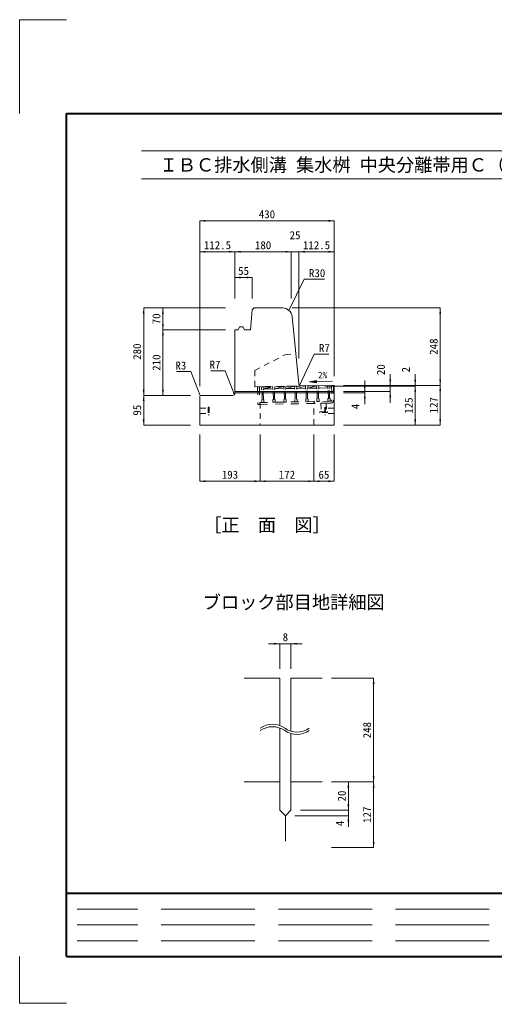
# Model space of a CAD drawing. Units: millimetres at full size; some dimension numbers follow another scale. Extents: x 50430 to 101606, y 69050 to 91573.
# Drawn here: x 80642 to 82163, y 71440 to 74590 of the extents above; entities that cross this region are included whole.
import ezdxf
from ezdxf.enums import TextEntityAlignment as Align

# ---------------------------------------------------------------- set-up
doc = ezdxf.new("R2010")
doc.units = ezdxf.units.MM
doc.header["$LTSCALE"] = 50
for name, pattern in [('DASHED', [7.5, 6, -1.5]), ('USER1', [0.675, 0.375, -0.3]), ('USER3', [1, 0.5, -0.5]), ('USER4', [0.675, 0.375, -0.3])]:
    doc.linetypes.add(name, pattern=pattern)
for name, color, linetype, lineweight in [('DEFPOINTS_2', 8, 'Continuous', 13), ('インサート', 3, 'USER1', 9), ('グレーチング', 7, 'USER1', 5), ('図枠', 7, 'Continuous', 5), ('寸法線', 7, 'Continuous', 13), ('本体', 2, 'Continuous', 9), ('ｲﾝｻｰﾄ', 3, 'Continuous', 9)]:
    doc.layers.add(name, color=color, linetype=linetype, lineweight=lineweight)
doc.layers.add('文字', color=7, linetype='Continuous')
doc.styles.add('ＭＳ ゴシック', font='')
doc.styles.get('ＭＳ ゴシック').set_extended_font_data('MS Gothic')

# ---------------------------------------------------------------- blocks, each defined once
blk = doc.blocks.new('filled_arrow')
at = {"color": 0, "linetype": 'Continuous', "lineweight": -2}
blk.add_solid([(7.5, 1.25), (0, 0), (7.5, -1.25)], dxfattribs=at)

msp = doc.modelspace()

# ---------------------------------------------------------------- hatches: boundary and pattern name
at = {"layer": '寸法線'}
msp.add_hatch(color=256, dxfattribs=at).paths.add_polyline_path([(81593.46, 73435.04), (81593.59, 73427.54), (81571.03, 73430.9)])

# ---------------------------------------------------------------- linework, layer by layer
at = {"layer": 'DEFPOINTS_2', "color": 1}
for p, q in [((80642.44, 74590.14), (80792.44, 74590.14)), ((80642.44, 74290.14), (80642.44, 74590.14)), ((80642.44, 71590.14), (80642.44, 71440.14)), ((80642.44, 71440.14), (80792.44, 71440.14))]:
    msp.add_line(p, q, dxfattribs=at)
at = {"layer": 'インサート'}
for p, q in [((81219.7, 73345.52), (81246.7, 73345.52)), ((81246.7, 73349.51), (81246.7, 73324.52)), ((81246.7, 73349.51), (81249.7, 73349.51)), ((81249.7, 73349.51), (81249.7, 73324.52)), ((81622.7, 73349.51), (81619.7, 73349.51)), ((81619.7, 73349.51), (81619.7, 73324.52)), ((81622.7, 73349.51), (81622.7, 73324.52)), ((81649.7, 73345.52), (81622.7, 73345.52)), ((81219.7, 73328.51), (81246.7, 73328.51)), ((81246.7, 73324.52), (81249.7, 73324.52)), ((81622.7, 73324.52), (81619.7, 73324.52)), ((81649.7, 73328.51), (81622.7, 73328.51))]:
    msp.add_line(p, q, dxfattribs=at)
at = {"layer": 'インサート', "linetype": 'USER4'}
for p, q in [((81604.06, 73334.54), (81629.05, 73335)), ((81604.11, 73331.55), (81604.06, 73334.54)), ((81629.11, 73332), (81604.11, 73331.55)), ((81607.57, 73361.61), (81624.56, 73361.92)), ((81607.57, 73361.61), (81608.06, 73334.62)), ((81624.56, 73361.92), (81625.05, 73334.93)), ((81629.05, 73335), (81629.11, 73332))]:
    msp.add_line(p, q, dxfattribs=at)
at = {"layer": 'グレーチング', "linetype": 'USER3'}
for p, q in [((81410.62, 73414.23), (81404.63, 73414.13)), ((81404.63, 73414.13), (81405.6, 73358.14)), ((81410.62, 73414.23), (81411.6, 73358.24)), ((81417.12, 73414.35), (81636.09, 73418.14)), ((81417.12, 73414.35), (81417.26, 73406.35)), ((81418.79, 73404.87), (81417.26, 73406.35)), ((81419.33, 73373.88), (81418.79, 73404.87)), ((81422.79, 73404.94), (81424.26, 73406.47)), ((81423.32, 73373.95), (81422.79, 73404.94)), ((81424.12, 73414.47), (81424.26, 73406.47)), ((81424.24, 73407.47), (81452.92, 73414.97)), ((81424.24, 73407.47), (81453.04, 73407.97)), ((81452.92, 73414.97), (81453.06, 73406.97)), ((81454.58, 73405.49), (81453.06, 73406.97)), ((81455.12, 73374.5), (81454.58, 73405.49)), ((81458.58, 73405.56), (81460.06, 73407.09)), ((81459.12, 73374.57), (81458.58, 73405.56)), ((81459.92, 73415.09), (81460.06, 73407.09)), ((81460.04, 73408.09), (81488.21, 73415.58)), ((81460.04, 73408.09), (81488.33, 73408.58)), ((81488.21, 73415.58), (81488.35, 73407.58)), ((81489.88, 73406.11), (81488.35, 73407.58)), ((81490.42, 73375.11), (81489.88, 73406.11)), ((81493.88, 73406.17), (81495.35, 73407.7)), ((81494.41, 73375.18), (81493.88, 73406.17)), ((81495.21, 73415.7), (81495.35, 73407.7)), ((81495.33, 73408.7), (81523.51, 73416.19)), ((81495.33, 73408.7), (81523.63, 73409.19)), ((81523.21, 73416.18), (81523.35, 73408.19)), ((81524.87, 73406.71), (81523.35, 73408.19)), ((81525.41, 73375.72), (81524.87, 73406.71)), ((81528.87, 73406.78), (81530.35, 73408.31)), ((81529.41, 73375.79), (81528.87, 73406.78)), ((81530.21, 73416.31), (81530.35, 73408.31)), ((81530.33, 73409.31), (81558.5, 73416.8)), ((81558.62, 73409.8), (81530.33, 73409.31)), ((81558.5, 73416.8), (81558.64, 73408.8)), ((81560.17, 73407.32), (81558.64, 73408.8)), ((81560.7, 73376.33), (81560.17, 73407.32)), ((81564.17, 73407.39), (81565.64, 73408.92)), ((81564.7, 73376.4), (81564.17, 73407.39)), ((81565.5, 73416.92), (81565.64, 73408.92)), ((81565.62, 73409.92), (81593.8, 73417.41)), ((81593.92, 73410.41), (81565.62, 73409.92)), ((81593.8, 73417.41), (81593.94, 73409.41)), ((81595.46, 73407.94), (81593.94, 73409.41)), ((81596, 73376.94), (81595.46, 73407.94)), ((81599.46, 73408.01), (81600.94, 73409.53)), ((81600, 73377.01), (81599.46, 73408.01)), ((81600.8, 73417.53), (81600.94, 73409.53)), ((81629.21, 73411.02), (81600.92, 73410.53)), ((81629.09, 73418.02), (81629.23, 73410.02)), ((81630.76, 73408.55), (81629.23, 73410.02)), ((81631.29, 73377.55), (81630.76, 73408.55)), ((81634.76, 73408.62), (81636.23, 73410.14)), ((81635.29, 73377.62), (81634.76, 73408.62)), ((81636.09, 73418.14), (81636.23, 73410.14)), ((81641.59, 73418.24), (81647.59, 73418.34)), ((81641.59, 73418.24), (81642.39, 73372.24)), ((81647.59, 73418.34), (81648.39, 73372.35)), ((81411.49, 73364.24), (81585.47, 73367.26)), ((81419.33, 73373.88), (81417.85, 73372.35)), ((81417.85, 73372.35), (81417.99, 73364.35)), ((81417.99, 73364.35), (81424.99, 73364.47)), ((81423.32, 73373.95), (81424.85, 73372.47)), ((81424.85, 73372.47), (81424.99, 73364.47)), ((81455.12, 73374.5), (81453.65, 73372.97)), ((81453.65, 73372.97), (81453.79, 73364.97)), ((81453.79, 73364.97), (81460.78, 73365.1)), ((81459.12, 73374.57), (81460.65, 73373.09)), ((81460.65, 73373.09), (81460.78, 73365.1)), ((81490.42, 73375.11), (81488.94, 73373.58)), ((81488.94, 73373.58), (81489.08, 73365.59)), ((81489.08, 73365.59), (81496.08, 73365.71)), ((81494.41, 73375.18), (81495.94, 73373.71)), ((81495.94, 73373.71), (81496.08, 73365.71)), ((81525.41, 73375.72), (81523.94, 73374.19)), ((81523.94, 73374.19), (81524.07, 73366.19)), ((81531.07, 73366.31), (81524.07, 73366.19)), ((81529.41, 73375.79), (81530.94, 73374.31)), ((81530.94, 73374.31), (81531.07, 73366.31)), ((81560.7, 73376.33), (81559.23, 73374.8)), ((81559.23, 73374.8), (81559.37, 73366.8)), ((81566.37, 73366.93), (81559.37, 73366.8)), ((81564.7, 73376.4), (81566.23, 73374.92)), ((81566.23, 73374.92), (81566.37, 73366.93)), ((81638.46, 73368.18), (81585.47, 73367.26)), ((81585.47, 73367.26), (81585.57, 73361.26)), ((81596, 73376.94), (81594.53, 73375.41)), ((81594.53, 73375.41), (81594.66, 73367.42)), ((81601.66, 73367.54), (81594.66, 73367.42)), ((81600, 73377.01), (81601.52, 73375.54)), ((81601.52, 73375.54), (81601.66, 73367.54)), ((81631.29, 73377.55), (81629.82, 73376.03)), ((81629.82, 73376.03), (81629.96, 73368.03)), ((81636.96, 73368.15), (81629.96, 73368.03)), ((81635.29, 73377.62), (81636.82, 73376.15)), ((81636.82, 73376.15), (81636.96, 73368.15)), ((81411.6, 73358.24), (81405.6, 73358.14)), ((81411.6, 73358.24), (81585.57, 73361.26)), ((81638.56, 73362.18), (81585.57, 73361.26))]:
    msp.add_line(p, q, dxfattribs=at)
for radius, start, end in [(4, 270.99341, 0.99314), (10, 270.99332, 0.99311)]:
    msp.add_arc((81638.39, 73372.17), radius, start, end, dxfattribs=at)
at = {"layer": '図枠', "lineweight": 40}
for p, q in [((80792.44, 71590.14), (80792.44, 74290.14)), ((80792.44, 74290.14), (84947.44, 74290.14)), ((80792.44, 71792.64), (84947.44, 71792.64)), ((80792.44, 71590.14), (84947.44, 71590.14))]:
    msp.add_line(p, q, dxfattribs=at)
at = {"layer": '図枠', "lineweight": 13}
for p, q in [((81032.44, 74170.14), (84707.44, 74170.14)), ((81032.44, 74080.14), (84707.44, 74080.14))]:
    msp.add_line(p, q, dxfattribs=at)
at = {"layer": '図枠', "linetype": 'DASHED', "lineweight": 9}
for p, q in [((82146.19, 71742.01), (80826.19, 71742.01)), ((82146.19, 71691.39), (80826.19, 71691.39)), ((82146.19, 71640.76), (80826.19, 71640.76))]:
    msp.add_line(p, q, dxfattribs=at)
at = {"layer": '寸法線'}
for p, q in [((81219.7, 73946.06), (81649.7, 73946.06)), ((81219.7, 73417.01), (81219.7, 73946.06)), ((81649.7, 73697.01), (81649.7, 73946.06)), ((81332.2, 73847.01), (81219.7, 73847.01)), ((81219.7, 73417.01), (81219.7, 73847.01)), ((81512.2, 73847.01), (81332.2, 73847.01)), ((81332.2, 73697.01), (81332.2, 73847.01)), ((81332.2, 73697.01), (81332.2, 73847.01)), ((81573.2, 73847.01), (81476.2, 73847.01)), ((81512.2, 73697.01), (81512.2, 73847.01)), ((81512.2, 73697.01), (81512.2, 73847.01)), ((81649.7, 73847.01), (81537.2, 73847.01)), ((81537.2, 73505.51), (81537.2, 73847.01)), ((81537.2, 73505.51), (81537.2, 73847.01)), ((81649.7, 73449.01), (81649.7, 73847.01)), ((81387.2, 73764.51), (81332.2, 73764.51)), ((81332.2, 73697.01), (81332.2, 73764.51)), ((81387.2, 73697.01), (81387.2, 73764.51)), ((81039.7, 73387.01), (81039.7, 73667.01)), ((81302.2, 73667.01), (81039.7, 73667.01)), ((81101.49, 73597.01), (81101.49, 73667.01)), ((81302.2, 73667.01), (81101.49, 73667.01)), ((81515.05, 73667.01), (81989.7, 73667.01)), ((81989.7, 73419.01), (81989.7, 73667.01)), ((81302.2, 73597.01), (81101.49, 73597.01)), ((81101.49, 73597.01), (81101.49, 73387.01)), ((81302.2, 73597.01), (81101.49, 73597.01)), ((81748.07, 73435.01), (81748.07, 73359.01)), ((81829.69, 73455.01), (81829.69, 73363.01)), ((81909.69, 73455.01), (81909.69, 73380.97)), ((81621.35, 73416.97), (81909.69, 73416.97)), ((81679.7, 73419.01), (81909.69, 73419.01)), ((81679.7, 73419.01), (81989.7, 73419.01)), ((81679.7, 73419.01), (81989.7, 73419.01)), ((81679.7, 73419.01), (81829.69, 73419.01)), ((81679.7, 73416.97), (81909.69, 73416.97)), ((81679.7, 73399.01), (81748.07, 73399.01)), ((81679.7, 73399.01), (81829.69, 73399.01)), ((81679.7, 73395.01), (81748.07, 73395.01)), ((81909.69, 73416.97), (81909.69, 73292.01)), ((81989.7, 73419.01), (81989.7, 73292.01)), ((81189.7, 73387.01), (81039.7, 73387.01)), ((81039.7, 73387.01), (81039.7, 73292.01)), ((81189.7, 73387.01), (81039.7, 73387.01)), ((81189.7, 73387.01), (81101.49, 73387.01)), ((81189.7, 73292.01), (81039.7, 73292.01)), ((81679.7, 73292.01), (81909.69, 73292.01)), ((81679.7, 73292.01), (81989.7, 73292.01)), ((81219.7, 73262.01), (81219.7, 73112.01)), ((81412.63, 73262.01), (81412.63, 73112.01)), ((81412.63, 73262.01), (81412.63, 73112.01)), ((81584.7, 73262.01), (81584.7, 73112.01)), ((81584.7, 73262.01), (81584.7, 73112.01)), ((81649.7, 73262.01), (81649.7, 73112.01)), ((81219.7, 73112.01), (81412.63, 73112.01)), ((81412.63, 73112.01), (81584.7, 73112.01)), ((81584.7, 73112.01), (81649.7, 73112.01)), ((81439.62, 72591.69), (81547.62, 72591.69)), ((81475.62, 72510.98), (81475.62, 72591.69)), ((81511.62, 72510.98), (81511.62, 72591.69)), ((81641.76, 72480.98), (81776.44, 72480.98)), ((81776.44, 72149.06), (81776.44, 72480.98)), ((81641.76, 72149.06), (81695.42, 72149.06)), ((81641.76, 72149.06), (81776.44, 72149.06)), ((81641.76, 72149.06), (81776.44, 72149.06)), ((81695.42, 72058.92), (81695.42, 72149.06)), ((81776.44, 71939.15), (81776.44, 72149.06)), ((81695.42, 72004.92), (81695.42, 72094.92)), ((81523.62, 72040.92), (81695.42, 72040.92)), ((81541.62, 72058.92), (81695.42, 72058.92)), ((81541.62, 72058.92), (81695.42, 72058.92)), ((81641.76, 71939.15), (81776.44, 71939.15))]:
    msp.add_line(p, q, dxfattribs=at)
at = {"layer": '寸法線', "lineweight": 9}
msp.add_line((81571.03, 73430.9), (81645.05, 73432.18), dxfattribs=at)
at = {"layer": '寸法線'}
for points in [[(81505.18, 73659.26), (81554.26, 73759.01), (81618.87, 73759.01)], [(81538.87, 73418.94), (81586.27, 73518.94), (81632.38, 73518.94)], [(81220.58, 73386.14), (81191.23, 73462.95), (81144.84, 73462.95)], [(81330.15, 73389.07), (81300.8, 73465.88), (81254.69, 73465.88)]]:
    msp.add_lwpolyline(points, dxfattribs=at)
msp.add_lwpolyline([(81593.46, 73435.04), (81593.59, 73427.54), (81571.03, 73430.9)], close=True, dxfattribs=at)
at = {"layer": '寸法線', "lineweight": 9}
for centre, start, end in [((81452.45, 72265.9), 54.77488, 125.22512), ((81452.45, 72257.95), 54.77488, 125.22512), ((81530.78, 72376.85), 234.77488, 305.22512), ((81530.78, 72368.9), 234.77488, 305.22512)]:
    msp.add_arc(centre, 67.91, start, end, dxfattribs=at)
at = {"layer": '本体', "lineweight": 13}
for p, q in [((81386.77, 73661.03), (81382.2, 73597.01)), ((81332.2, 73597.01), (81342.2, 73597.01)), ((81332.2, 73597.01), (81332.2, 73394.01)), ((81342.2, 73597.01), (81347.2, 73607.01)), ((81347.2, 73607.01), (81357.2, 73607.01)), ((81357.2, 73607.01), (81362.2, 73597.01)), ((81362.2, 73597.01), (81382.2, 73597.01)), ((81325.2, 73387.01), (81222.7, 73387.01))]:
    msp.add_line(p, q, dxfattribs=at)
at = {"layer": '本体', "lineweight": 20}
for p, q in [((81386.77, 73661.03), (81393.2, 73667.01)), ((81485.05, 73667.01), (81393.2, 73667.01)), ((81536.55, 73423.47), (81514.9, 73640)), ((81543.64, 73417.17), (81649.7, 73419.01)), ((81649.7, 73292.01), (81649.7, 73419.01)), ((81219.7, 73384.01), (81219.7, 73292.01)), ((81649.7, 73292.01), (81219.7, 73292.01)), ((81361.2, 72480.98), (81475.62, 72480.98)), ((81475.62, 72480.98), (81475.62, 72329.74)), ((81511.62, 72480.98), (81511.62, 72311.7)), ((81511.62, 72480.98), (81611.76, 72480.98)), ((81475.62, 72321.78), (81475.62, 72058.92)), ((81511.62, 72303.75), (81511.62, 72058.92)), ((81361.2, 72149.06), (81475.62, 72149.06)), ((81511.62, 72149.06), (81611.76, 72149.06)), ((81493.62, 72040.92), (81475.62, 72058.92)), ((81493.62, 72040.92), (81511.62, 72058.92)), ((81493.62, 71959.41), (81493.62, 72040.92))]:
    msp.add_line(p, q, dxfattribs=at)
at = {"layer": '本体', "linetype": 'USER1'}
for p, q in [((81395.51, 73467.01), (81492.4, 73517.01)), ((81492.4, 73517.01), (81526.9, 73520.01)), ((81395.51, 73414.59), (81395.51, 73467.01)), ((81395.51, 73414.59), (81543.64, 73417.17)), ((81519.17, 73416.46), (81532.21, 73416.65)), ((81412.63, 73364.26), (81412.63, 73292.01)), ((81584.7, 73292.01), (81584.7, 73367.24))]:
    msp.add_line(p, q, dxfattribs=at)
at = {"layer": '本体', "color": 4, "lineweight": 5}
for p, q in [((81332.2, 73399.01), (81649.7, 73399.01)), ((81332.2, 73395.01), (81649.7, 73395.01))]:
    msp.add_line(p, q, dxfattribs=at)
at = {"layer": '本体', "lineweight": 20}
for centre, radius, start, end in [((81485.05, 73637.01), 30, 5.71066, 90), ((81543.52, 73424.17), 7, 185.71066, 270.99311), ((81222.7, 73384.01), 3, 90, 180)]:
    msp.add_arc(centre, radius, start, end, dxfattribs=at)
at = {"layer": '本体', "lineweight": 13}
msp.add_arc((81325.2, 73394.01), 7, 270.00056, 0, dxfattribs=at)
at = {"layer": 'ｲﾝｻｰﾄ', "linetype": 'USER3'}
msp.add_line((81649.7, 73328.51), (81649.7, 73345.52), dxfattribs=at)

# ---------------------------------------------------------------- block references
at = {"layer": '寸法線', "xscale": 2.4, "yscale": 2.4}
for p in [(81219.7, 73946.06), (81219.7, 73847.01), (81332.2, 73847.01), (81537.2, 73847.01), (81537.2, 73847.01), (81332.2, 73764.51), (81219.7, 73112.01), (81412.63, 73112.01), (81584.7, 73112.01), (81511.62, 72591.69)]:
    msp.add_blockref('filled_arrow', p, dxfattribs=at)
at = {"layer": '寸法線'}
for p, xscale, yscale, rotation in [((81649.7, 73946.06), 2.4, 2.4, 180), ((81332.2, 73847.01), 2.4, 2.4, 180), ((81512.2, 73847.01), 2.4, 2.4, 180), ((81512.2, 73847.01), 2.4, 2.4, 180), ((81649.7, 73847.01), 2.4, 2.4, 180), ((81387.2, 73764.51), 2.4, 2.4, 180), ((81039.7, 73667.01), 2.4, 2.4, 270), ((81101.49, 73667.01), 2.4, 2.4, 270), ((81505.18, 73659.26), 0.16, 0.16, 63.8), ((81989.7, 73667.01), 2.4, 2.4, 270), ((81101.49, 73597.01), 2.4, 2.4, 90), ((81101.49, 73597.01), 2.4, 2.4, 270), ((81829.69, 73419.01), 2.4, 2.4, 90), ((81909.69, 73419.01), 2.4, 2.4, 90), ((81989.7, 73419.01), 2.4, 2.4, 90), ((81039.7, 73387.01), 2.4, 2.4, 90), ((81101.49, 73387.01), 2.4, 2.4, 90), ((81538.87, 73418.94), 0.16, 0.16, 64.6), ((81748.07, 73399.01), 2.4, 2.4, 90), ((81748.07, 73395.01), 2.4, 2.4, 270), ((81829.69, 73399.01), 2.4, 2.4, 270), ((81909.69, 73416.97), 2.4, 2.4, 270), ((81909.69, 73416.97), 2.4, 2.4, 270), ((81989.7, 73419.01), 2.4, 2.4, 270), ((81039.7, 73387.01), 2.4, 2.4, 270), ((81220.58, 73386.14), 0.16, 0.16, 110.9), ((81330.15, 73389.07), 0.16, 0.16, 110.9), ((81039.7, 73292.01), 2.4, 2.4, 90), ((81909.69, 73292.01), 2.4, 2.4, 90), ((81989.7, 73292.01), 2.4, 2.4, 90), ((81412.63, 73112.01), 2.4, 2.4, 180), ((81584.7, 73112.01), 2.4, 2.4, 180), ((81649.7, 73112.01), 2.4, 2.4, 180), ((81475.62, 72591.69), 2.4, 2.4, 180), ((81776.44, 72480.98), 2.4, 2.4, 270), ((81776.44, 72149.06), 2.4, 2.4, 90), ((81695.42, 72149.06), 2.4, 2.4, 270), ((81776.44, 72149.06), 2.4, 2.4, 270), ((81695.42, 72058.92), 2.4, 2.4, 90), ((81695.42, 72058.92), 2.4, 2.4, 90), ((81695.42, 72040.92), 2.4, 2.4, 270), ((81776.44, 71939.15), 2.4, 2.4, 90)]:
    msp.add_blockref('filled_arrow', p, dxfattribs=dict(at, xscale=xscale, yscale=yscale, rotation=rotation))

# ---------------------------------------------------------------- texts
at = {"layer": '図枠', "style": 'ＭＳ ゴシック'}
msp.add_text('\u3000ＩＢＣ排水側溝 集水桝 中央分離帯用Ｃ（防草タイプ） 上部桝 ３００型', height=42.72, dxfattribs=at).set_placement((81032.44, 74125.14), align=Align.MIDDLE_LEFT)
at = {"layer": '寸法線', "style": 'ＭＳ ゴシック'}
for s, p in [('430', (81434.7, 73967.06)), ('25', (81524.7, 73899.93)), ('112.5', (81275.95, 73868.01)), ('180', (81422.2, 73868.01)), ('112.5', (81593.45, 73868.01)), ('55', (81359.7, 73785.51)), ('193', (81316.16, 73133.01)), ('172', (81498.66, 73133.01)), ('65', (81617.2, 73133.01)), ('8', (81493.62, 72612.69))]:
    msp.add_text(s, height=25.63, dxfattribs=at).set_placement(p, align=Align.MIDDLE_CENTER)
for s, p in [('R30', (81569.26, 73791.41)), ('R7', (81601.27, 73551.34))]:
    msp.add_text(s, height=25.63, dxfattribs=at).set_placement(p, align=Align.TOP_LEFT)
for s, height, rotation, p in [('70', 25.63, 90, (81080.49, 73632.01)), ('248', 25.63, 90, (81968.7, 73543.01)), ('280', 25.63, 90, (81018.7, 73527.01)), ('210', 25.63, 90, (81080.49, 73492.01)), ('2%', 21.36, 1, (81612.94, 73452.19)), ('20', 25.63, 90, (81799.69, 73469.34)), ('2', 25.63, 90, (81879.69, 73469.29)), ('125', 25.63, 90, (81888.69, 73354.49)), ('127', 25.63, 90, (81968.7, 73355.51)), ('95', 25.63, 90, (81018.7, 73339.51)), ('4', 25.63, 90, (81718.07, 73351.43)), ('248', 25.63, 90, (81755.44, 72315.02)), ('20', 25.63, 90, (81674.42, 72103.99)), ('127', 25.63, 90, (81755.44, 72044.11)), ('4', 25.63, 90, (81668.39, 72016.23))]:
    msp.add_text(s, height=height, rotation=rotation, dxfattribs=at).set_placement(p, align=Align.MIDDLE_CENTER)
for s, p in [('R3', (81176.23, 73495.35)), ('R7', (81285.8, 73498.28))]:
    msp.add_text(s, height=25.63, dxfattribs=at).set_placement(p, align=Align.TOP_RIGHT)
at = {"layer": '文字', "style": 'ＭＳ ゴシック'}
msp.add_text('［正\u3000面\u3000図］', height=42.72, dxfattribs=at).set_placement((81434.7, 72972.01), align=Align.MIDDLE_CENTER)
msp.add_text('ブロック部目地詳細図', height=42.72, dxfattribs=at).set_placement((81228.92, 72690.44), align=Align.BOTTOM_LEFT)

doc.saveas('drawing.dxf')
